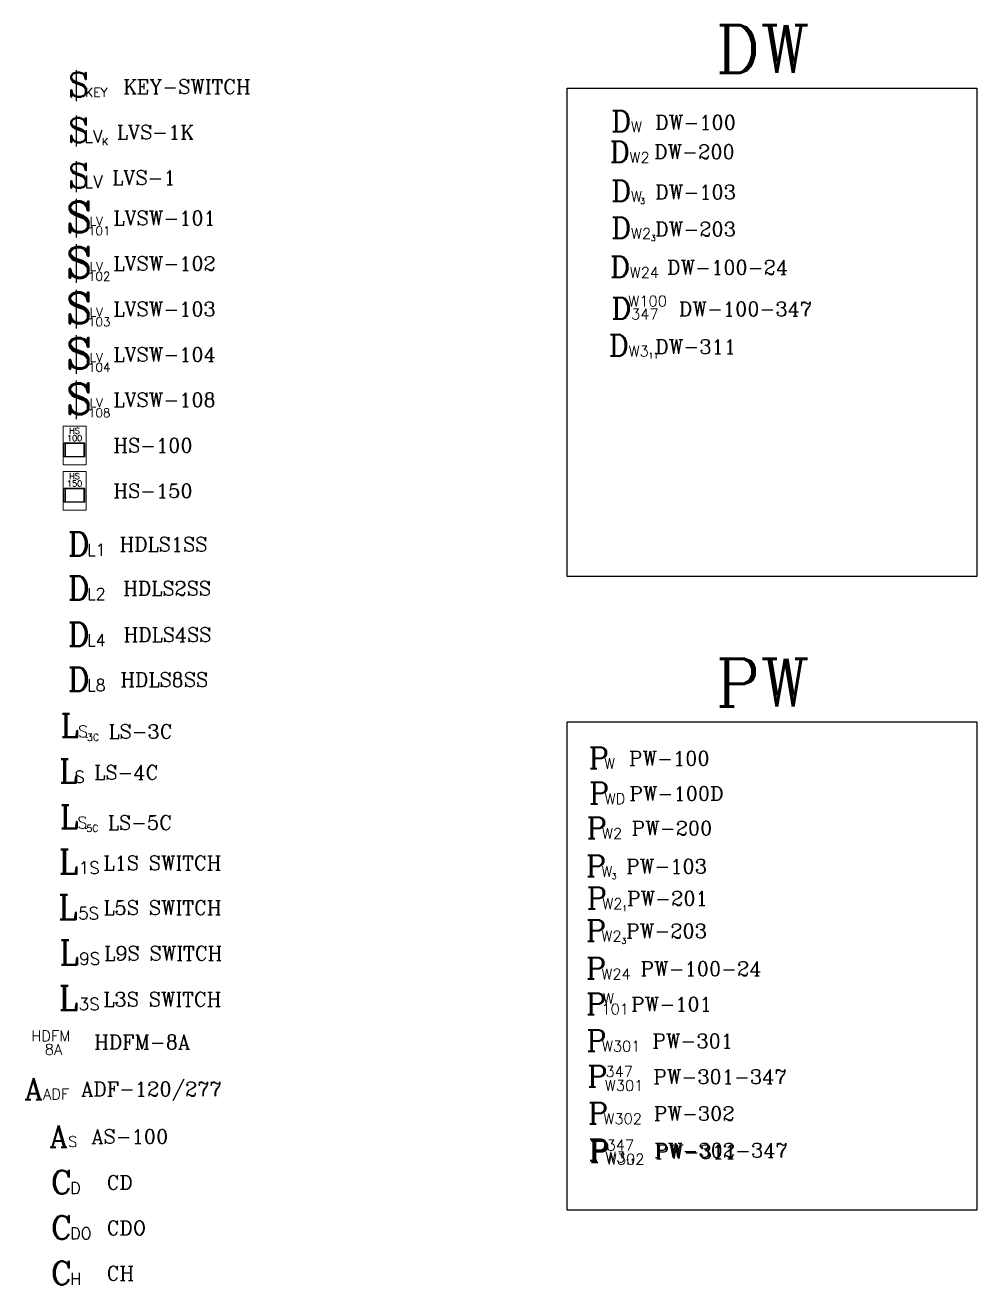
# Paper-space layout 'Analog' of a CAD drawing. Header units: inches. Extents: x 7 to 39, y -6.1 to 16.
# Drawn here: x 14.16 to 22.33, y 4.84 to 15.66 of the extents above; entities that cross this region are included whole.
import ezdxf
from ezdxf.enums import TextEntityAlignment as Align

# ---------------------------------------------------------------- set-up
doc = ezdxf.new("R2010")
doc.units = ezdxf.units.IN
doc.header["$MEASUREMENT"] = 0
doc.set_wipeout_variables(frame=1)
doc.layers.add('WATTSTOPPER', color=160, linetype='Continuous')
doc.styles.add('FSL12-1', font='complex.shx')
doc.styles.add('ROMANC', font='COMPLEX.SHX')
doc.styles.add('WS8th', font='complex.shx', dxfattribs={"height": 0.1875})
doc.styles.add('WSNotes', font='complex.shx', dxfattribs={"height": 10.625})

# ---------------------------------------------------------------- blocks, each defined once
blk = doc.blocks.new('*U63')
at = {"layer": 'WATTSTOPPER', "style": 'WS8th'}
blk.add_text('AS-100', height=0.1224, dxfattribs=at).set_placement((0.231, -0.06))
at = {"layer": 'WATTSTOPPER', "linetype": 'Continuous', "attachment_point": 1, "style": 'FSL12-1'}
for s, insert, char_height, width in [('A', (-0.129, 0.094), 0.184, 1.2852), ('S', (0.033, 0.003), 0.0918, 0.81759)]:
    blk.add_mtext(s, dxfattribs=dict(at, insert=insert, char_height=char_height, width=width))
blk = doc.blocks.new('*U65')
at = {"layer": 'WATTSTOPPER', "style": 'WS8th'}
blk.add_text('DW-100', height=0.1224, dxfattribs=at).set_placement((0.233, -0.069))
at = {"layer": 'WATTSTOPPER', "linetype": 'Continuous', "attachment_point": 1, "style": 'FSL12-1'}
for s, insert, char_height, width in [('D', (-0.146, 0.095), 0.184, 0.8262), ('W', (0.024, 0), 0.0918, 0.60244)]:
    blk.add_mtext(s, dxfattribs=dict(at, insert=insert, char_height=char_height, width=width))
blk = doc.blocks.new('*U66')
at = {"layer": 'WATTSTOPPER', "style": 'WS8th'}
blk.add_text('PW-100', height=0.1224, dxfattribs=at).set_placement((0.227, -0.059))
at = {"layer": 'WATTSTOPPER', "linetype": 'Continuous', "attachment_point": 1, "style": 'FSL12-1'}
for s, insert, char_height, width in [('P', (-0.119, 0.098), 0.184, 0.8262), ('W', (0.014, 0.003), 0.0918, 0.60244)]:
    blk.add_mtext(s, dxfattribs=dict(at, insert=insert, char_height=char_height, width=width))
blk = doc.blocks.new('*U70')
at = {"layer": 'WATTSTOPPER', "style": 'WS8th'}
blk.add_text('DW-100-24', height=0.1224, dxfattribs=at).set_placement((0.228, -0.062))
at = {"layer": 'WATTSTOPPER', "linetype": 'Continuous', "attachment_point": 1, "style": 'FSL12-1'}
for s, insert, char_height, width in [('D', (-0.262, 0.096), 0.184, 0.8262), ('W24', (-0.092, 0.001), 0.0918, 0.60244)]:
    blk.add_mtext(s, dxfattribs=dict(at, insert=insert, char_height=char_height, width=width))
blk = doc.blocks.new('*U71')
at = {"layer": 'WATTSTOPPER', "style": 'WS8th'}
blk.add_text('PW-100-24', height=0.1224, dxfattribs=at).set_placement((0.233, -0.061))
at = {"layer": 'WATTSTOPPER', "linetype": 'Continuous', "attachment_point": 1, "style": 'FSL12-1'}
for s, insert, char_height, width in [('P', (-0.235, 0.097), 0.184, 0.8262), ('W24', (-0.102, 0.001), 0.0918, 0.60244)]:
    blk.add_mtext(s, dxfattribs=dict(at, insert=insert, char_height=char_height, width=width))
blk = doc.blocks.new('*U87')
at = {"layer": 'WATTSTOPPER'}
for s, height, style, p in [('L', 0.21, 'ROMANC', (-0.155, -0.096)), ('1S', 0.1052, 'ROMANC', (0.016, -0.096)), ('L1S SWITCH', 0.1224, 'WS8th', (0.228, -0.063))]:
    blk.add_text(s, height=height, dxfattribs=dict(at, style=style)).set_placement(p)
blk = doc.blocks.new('*U88')
at = {"layer": 'WATTSTOPPER'}
for s, height, style, p in [('L', 0.21, 'ROMANC', (-0.16, -0.101)), ('5S', 0.1052, 'ROMANC', (0.012, -0.101)), ('L5S SWITCH', 0.1224, 'WS8th', (0.229, -0.062))]:
    blk.add_text(s, height=height, dxfattribs=dict(at, style=style)).set_placement(p)
blk = doc.blocks.new('*U89')
at = {"layer": 'WATTSTOPPER'}
for s, height, style, p in [('L', 0.21, 'ROMANC', (-0.15, -0.1)), ('9S', 0.1052, 'ROMANC', (0.021, -0.1)), ('L9S SWITCH', 0.1224, 'WS8th', (0.236, -0.064))]:
    blk.add_text(s, height=height, dxfattribs=dict(at, style=style)).set_placement(p)
blk = doc.blocks.new('*U83')
at = {"layer": 'WATTSTOPPER', "style": 'WS8th'}
blk.add_text('DW-200', height=0.1224, dxfattribs=at).set_placement((0.236, -0.064))
at = {"layer": 'WATTSTOPPER', "linetype": 'Continuous', "attachment_point": 1, "style": 'FSL12-1'}
for s, insert, char_height, width in [('D', (-0.145, 0.088), 0.184, 0.8262), ('W2', (0.025, -0.007), 0.0918, 0.60244)]:
    blk.add_mtext(s, dxfattribs=dict(at, insert=insert, char_height=char_height, width=width))
blk = doc.blocks.new('*U84')
at = {"layer": 'WATTSTOPPER', "style": 'WS8th'}
blk.add_text('PW-200', height=0.1224, dxfattribs=at).set_placement((0.235, -0.059))
at = {"layer": 'WATTSTOPPER', "linetype": 'Continuous', "attachment_point": 1, "style": 'FSL12-1'}
for s, insert, char_height, width in [('P', (-0.152, 0.097), 0.184, 0.8262), ('W2', (-0.019, 0.002), 0.0918, 0.60244)]:
    blk.add_mtext(s, dxfattribs=dict(at, insert=insert, char_height=char_height, width=width))
blk = doc.blocks.new('key_LS-4C')
at = {"layer": 'WATTSTOPPER', "style": 'ROMANC'}
for s, height, p in [('L', 0.202, (-0.072, -0.092)), ('S', 0.101, (0.061, -0.092))]:
    blk.add_text(s, height=height, dxfattribs=at).set_placement(p)
at = {"layer": 'WATTSTOPPER', "style": 'WS8th'}
blk.add_attdef('LEGEND_WATTSTOPPER', (0.23, -0.065), '', height=0.122, dxfattribs=at)
blk = doc.blocks.new('key_LVS-1')
at = {"layer": 'WATTSTOPPER'}
blk.add_line((-0.08, 0.139), (-0.08, -0.127), dxfattribs=at)
at = {"layer": 'WATTSTOPPER', "style": 'ROMANC'}
for s, height, p in [('S', 0.21, (-0.15, -0.091)), ('LV', 0.1052, (-0.011, -0.091))]:
    blk.add_text(s, height=height, dxfattribs=at).set_placement(p)
at = {"layer": 'WATTSTOPPER', "style": 'WS8th'}
blk.add_attdef('LEGEND_WATTSTOPPER', (0.229, -0.064), '', height=0.122, dxfattribs=at)
blk = doc.blocks.new('key_LVS-1k')
at = {"layer": 'WATTSTOPPER'}
blk.add_line((-0.121, 0.139), (-0.121, -0.127), dxfattribs=at)
at = {"layer": 'WATTSTOPPER', "style": 'ROMANC'}
for s, height, p in [('S', 0.21, (-0.19, -0.091)), ('LV', 0.1052, (-0.052, -0.091)), ('K', 0.06, (0.101, -0.116))]:
    blk.add_text(s, height=height, dxfattribs=at).set_placement(p)
at = {"layer": 'WATTSTOPPER', "style": 'WS8th'}
blk.add_attdef('LEGEND_WATTSTOPPER', (0.229, -0.064), '', height=0.122, dxfattribs=at)
blk = doc.blocks.new('key_LS-5C')
at = {"layer": 'WATTSTOPPER', "style": 'ROMANC'}
for s, height, p in [('L', 0.2, (-0.187, -0.049)), ('S', 0.1, (-0.035, -0.049)), ('5C', 0.0595, (0.041, -0.079))]:
    blk.add_text(s, height=height, dxfattribs=at).set_placement(p)
at = {"layer": 'WATTSTOPPER', "insert": (0.027, -0.04), "char_height": 0.0198, "width": 0.04462, "attachment_point": 1, "style": 'WSNotes'}
blk.add_mtext('-', dxfattribs=at)
at = {"layer": 'WATTSTOPPER', "style": 'WS8th'}
blk.add_attdef('LEGEND_WATTSTOPPER', (0.226, -0.061), '', height=0.122, dxfattribs=at)
blk = doc.blocks.new('key_LS-3C')
at = {"layer": 'WATTSTOPPER', "style": 'ROMANC'}
for s, height, p in [('L', 0.2, (-0.187, -0.049)), ('S', 0.1, (-0.035, -0.049)), ('3C', 0.0595, (0.041, -0.079))]:
    blk.add_text(s, height=height, dxfattribs=at).set_placement(p)
at = {"layer": 'WATTSTOPPER', "insert": (0.027, -0.04), "char_height": 0.0198, "width": 0.04462, "attachment_point": 1, "style": 'WSNotes'}
blk.add_mtext('-', dxfattribs=at)
at = {"layer": 'WATTSTOPPER', "style": 'WS8th'}
blk.add_attdef('LEGEND_WATTSTOPPER', (0.226, -0.061), '', height=0.122, dxfattribs=at)
blk = doc.blocks.new('key_L3S')
at = {"layer": 'WATTSTOPPER'}
for s, height, style, p in [('L', 0.21, 'ROMANC', (-0.155, -0.096)), ('3S', 0.1052, 'ROMANC', (0.016, -0.096)), ('L3S SWITCH', 0.1224, 'WS8th', (0.228, -0.063))]:
    blk.add_text(s, height=height, dxfattribs=dict(at, style=style)).set_placement(p)
blk = doc.blocks.new('key_DW-103')
at = {"layer": 'WATTSTOPPER', "style": 'WS8th'}
blk.add_text('DW-103', height=0.1224, dxfattribs=at).set_placement((0.233, -0.069))
at = {"layer": 'WATTSTOPPER', "linetype": 'Continuous', "attachment_point": 1, "style": 'FSL12-1'}
for s, insert, char_height, width in [('D', (-0.146, 0.095), 0.184, 0.8262), ('W', (0.024, 0), 0.0918, 0.60244), ('3', (0.103, -0.061), 0.0488, 0.94131)]:
    blk.add_mtext(s, dxfattribs=dict(at, insert=insert, char_height=char_height, width=width))
blk = doc.blocks.new('key_PW-103')
at = {"layer": 'WATTSTOPPER', "style": 'WS8th'}
blk.add_text('PW-103', height=0.1224, dxfattribs=at).set_placement((0.227, -0.059))
at = {"layer": 'WATTSTOPPER', "linetype": 'Continuous', "attachment_point": 1, "style": 'FSL12-1'}
for s, insert, char_height, width in [('P', (-0.119, 0.098), 0.184, 0.8262), ('W', (0.014, 0.003), 0.0918, 0.60244), ('3', (0.102, -0.059), 0.0488, 0.94131)]:
    blk.add_mtext(s, dxfattribs=dict(at, insert=insert, char_height=char_height, width=width))
blk = doc.blocks.new('key_DW-203')
at = {"layer": 'WATTSTOPPER', "style": 'WS8th'}
blk.add_text('DW-203', height=0.1224, dxfattribs=at).set_placement((0.233, -0.069))
at = {"layer": 'WATTSTOPPER', "linetype": 'Continuous', "attachment_point": 1, "style": 'FSL12-1'}
for s, insert, char_height, width in [('D', (-0.146, 0.095), 0.184, 0.8262), ('W2', (0.024, 0), 0.0918, 0.60244), ('3', (0.195, -0.061), 0.0488, 0.94131)]:
    blk.add_mtext(s, dxfattribs=dict(at, insert=insert, char_height=char_height, width=width))
blk = doc.blocks.new('key_PW-203')
at = {"layer": 'WATTSTOPPER', "style": 'WS8th'}
blk.add_text('PW-203', height=0.1224, dxfattribs=at).set_placement((0.227, -0.059))
at = {"layer": 'WATTSTOPPER', "linetype": 'Continuous', "attachment_point": 1, "style": 'FSL12-1'}
for s, insert, char_height, width in [('P', (-0.119, 0.098), 0.184, 0.8262), ('W2', (0.014, 0.003), 0.0918, 0.60244), ('3', (0.186, -0.059), 0.0488, 0.94131)]:
    blk.add_mtext(s, dxfattribs=dict(at, insert=insert, char_height=char_height, width=width))
blk = doc.blocks.new('key_LVSW-101')
at = {"layer": 'WATTSTOPPER'}
blk.add_line((-0.094, 0.166), (-0.094, -0.166), dxfattribs=at)
at = {"layer": 'WATTSTOPPER', "style": 'ROMANC'}
for s, height, p in [('S', 0.263, (-0.181, -0.122)), ('LV', 0.0751, (0.024, -0.064)), ('101', 0.0751, (0.008, -0.148))]:
    blk.add_text(s, height=height, dxfattribs=at).set_placement(p)
at = {"layer": 'WATTSTOPPER', "style": 'WS8th'}
blk.add_attdef('LEGEND_WATTSTOPPER', (0.226, -0.061), '', height=0.122, dxfattribs=at)
blk = doc.blocks.new('key_LVSW-102')
at = {"layer": 'WATTSTOPPER'}
blk.add_line((-0.094, 0.166), (-0.094, -0.166), dxfattribs=at)
at = {"layer": 'WATTSTOPPER', "style": 'ROMANC'}
for s, height, p in [('S', 0.263, (-0.181, -0.122)), ('LV', 0.0751, (0.024, -0.064)), ('102', 0.0751, (0.008, -0.148))]:
    blk.add_text(s, height=height, dxfattribs=at).set_placement(p)
at = {"layer": 'WATTSTOPPER', "style": 'WS8th'}
blk.add_attdef('LEGEND_WATTSTOPPER', (0.226, -0.061), '', height=0.122, dxfattribs=at)
blk = doc.blocks.new('key_LVSW-103')
at = {"layer": 'WATTSTOPPER'}
blk.add_line((-0.094, 0.166), (-0.094, -0.166), dxfattribs=at)
at = {"layer": 'WATTSTOPPER', "style": 'ROMANC'}
for s, height, p in [('S', 0.263, (-0.181, -0.122)), ('LV', 0.0751, (0.024, -0.064)), ('103', 0.0751, (0.008, -0.148))]:
    blk.add_text(s, height=height, dxfattribs=at).set_placement(p)
at = {"layer": 'WATTSTOPPER', "style": 'WS8th'}
blk.add_attdef('LEGEND_WATTSTOPPER', (0.226, -0.061), '', height=0.122, dxfattribs=at)
blk = doc.blocks.new('key_LVSW-104')
at = {"layer": 'WATTSTOPPER'}
blk.add_line((-0.094, 0.166), (-0.094, -0.166), dxfattribs=at)
at = {"layer": 'WATTSTOPPER', "style": 'ROMANC'}
for s, height, p in [('S', 0.263, (-0.181, -0.122)), ('LV', 0.0751, (0.024, -0.064)), ('104', 0.0751, (0.008, -0.148))]:
    blk.add_text(s, height=height, dxfattribs=at).set_placement(p)
at = {"layer": 'WATTSTOPPER', "style": 'WS8th'}
blk.add_attdef('LEGEND_WATTSTOPPER', (0.226, -0.061), '', height=0.122, dxfattribs=at)
blk = doc.blocks.new('key_LVSW-108')
at = {"layer": 'WATTSTOPPER'}
blk.add_line((-0.094, 0.166), (-0.094, -0.166), dxfattribs=at)
at = {"layer": 'WATTSTOPPER', "style": 'ROMANC'}
for s, height, p in [('S', 0.263, (-0.181, -0.122)), ('LV', 0.0751, (0.024, -0.064)), ('108', 0.0751, (0.008, -0.148))]:
    blk.add_text(s, height=height, dxfattribs=at).set_placement(p)
at = {"layer": 'WATTSTOPPER', "style": 'WS8th'}
blk.add_attdef('LEGEND_WATTSTOPPER', (0.226, -0.061), '', height=0.122, dxfattribs=at)
blk = doc.blocks.new('key_ADF-120-277')
at = {"layer": 'WATTSTOPPER', "style": 'WS8th'}
blk.add_text('ADF-120/277', height=0.1224, dxfattribs=at).set_placement((0.359, -0.06))
at = {"layer": 'WATTSTOPPER', "linetype": 'Continuous', "attachment_point": 1, "style": 'FSL12-1'}
for s, insert, char_height, width in [('A', (-0.129, 0.094), 0.184, 1.2852), ('ADF', (0.033, 0.003), 0.0918, 0.81759)]:
    blk.add_mtext(s, dxfattribs=dict(at, insert=insert, char_height=char_height, width=width))
blk = doc.blocks.new('key_HDFM-8A')
at = {"layer": 'WATTSTOPPER', "style": 'WS8th'}
blk.add_text('HDFM-8A', height=0.1224, dxfattribs=at).set_placement((0.359, -0.06))
at = {"layer": 'WATTSTOPPER', "linetype": 'Continuous', "char_height": 0.0918, "width": 0.81759, "attachment_point": 1, "style": 'FSL12-1'}
for s, insert in [('HDFM', (-0.181, 0.099)), ('8A', (-0.065, -0.017))]:
    blk.add_mtext(s, dxfattribs=dict(at, insert=insert))
blk = doc.blocks.new('*U296')
at = {"layer": 'WATTSTOPPER', "style": 'WS8th'}
blk.add_text('PW-101', height=0.1224, dxfattribs=at).set_placement((0.269, -0.059))
at = {"layer": 'WATTSTOPPER', "linetype": 'Continuous', "attachment_point": 1, "style": 'FSL12-1'}
for s, insert, char_height, width in [('P', (-0.119, 0.098), 0.184, 0.8262), ('W', (0.027, 0.097), 0.0918, 0.60244), ('101', (0.014, 0.006), 0.0918, 0.60244)]:
    blk.add_mtext(s, dxfattribs=dict(at, insert=insert, char_height=char_height, width=width))
blk = doc.blocks.new('*U304')
at = {"layer": 'WATTSTOPPER', "style": 'WS8th'}
blk.add_text('DW-100-347', height=0.1224, dxfattribs=at).set_placement((0.317, -0.062))
at = {"layer": 'WATTSTOPPER', "linetype": 'Continuous', "attachment_point": 1, "style": 'FSL12-1'}
for s, insert, char_height, width in [('W100', (-0.116, 0.112), 0.0918, 0.60244), ('D', (-0.262, 0.096), 0.184, 0.8262), ('347', (-0.092, 0.001), 0.0918, 0.60244)]:
    blk.add_mtext(s, dxfattribs=dict(at, insert=insert, char_height=char_height, width=width))
blk = doc.blocks.new('key_HDLS1SS')
at = {"layer": 'WATTSTOPPER', "style": 'ROMANC'}
for s, height, p in [('D', 0.202, (-0.116, -0.101)), ('L1', 0.1008, (0.049, -0.101))]:
    blk.add_text(s, height=height, dxfattribs=at).set_placement(p)
at = {"layer": 'WATTSTOPPER', "style": 'WS8th'}
blk.add_attdef('LEGEND_WATTSTOPPER', (0.328, -0.064), '', height=0.122, dxfattribs=at)
blk = doc.blocks.new('key_HDLS2SS')
at = {"layer": 'WATTSTOPPER', "style": 'ROMANC'}
for s, height, p in [('D', 0.202, (-0.116, -0.101)), ('L2', 0.1008, (0.049, -0.101))]:
    blk.add_text(s, height=height, dxfattribs=at).set_placement(p)
at = {"layer": 'WATTSTOPPER', "style": 'WS8th'}
blk.add_attdef('LEGEND_WATTSTOPPER', (0.36, -0.064), '', height=0.122, dxfattribs=at)
blk = doc.blocks.new('key_HDLS4SS')
at = {"layer": 'WATTSTOPPER', "style": 'ROMANC'}
for s, height, p in [('D', 0.202, (-0.116, -0.101)), ('L4', 0.1008, (0.049, -0.101))]:
    blk.add_text(s, height=height, dxfattribs=at).set_placement(p)
at = {"layer": 'WATTSTOPPER', "style": 'WS8th'}
blk.add_attdef('LEGEND_WATTSTOPPER', (0.363, -0.064), '', height=0.122, dxfattribs=at)
blk = doc.blocks.new('key_HDLS8SS')
at = {"layer": 'WATTSTOPPER', "style": 'ROMANC'}
for s, height, p in [('D', 0.202, (-0.116, -0.101)), ('L8', 0.1008, (0.049, -0.101))]:
    blk.add_text(s, height=height, dxfattribs=at).set_placement(p)
at = {"layer": 'WATTSTOPPER', "style": 'WS8th'}
blk.add_attdef('LEGEND_WATTSTOPPER', (0.335, -0.064), '', height=0.122, dxfattribs=at)
blk = doc.blocks.new('key_PW-301')
at = {"layer": 'WATTSTOPPER', "style": 'WS8th'}
blk.add_text('PW-301', height=0.1224, dxfattribs=at).set_placement((0.447, -0.059))
at = {"layer": 'WATTSTOPPER', "linetype": 'Continuous', "attachment_point": 1, "style": 'FSL12-1'}
for s, insert, char_height, width in [('P', (-0.119, 0.098), 0.184, 0.8262), ('W301', (0.014, 0.003), 0.0918, 0.60244)]:
    blk.add_mtext(s, dxfattribs=dict(at, insert=insert, char_height=char_height, width=width))
blk = doc.blocks.new('key_PW-302')
at = {"layer": 'WATTSTOPPER', "style": 'WS8th'}
blk.add_text('PW-302', height=0.1224, dxfattribs=at).set_placement((0.447, -0.059))
at = {"layer": 'WATTSTOPPER', "linetype": 'Continuous', "attachment_point": 1, "style": 'FSL12-1'}
for s, insert, char_height, width in [('P', (-0.119, 0.098), 0.184, 0.8262), ('W302', (0.014, 0.003), 0.0918, 0.60244)]:
    blk.add_mtext(s, dxfattribs=dict(at, insert=insert, char_height=char_height, width=width))
blk = doc.blocks.new('key_KEY-SWITCH')
at = {"layer": 'WATTSTOPPER'}
blk.add_line((-0.08, 0.139), (-0.08, -0.127), dxfattribs=at)
at = {"layer": 'WATTSTOPPER', "style": 'ROMANC'}
for s, height, p in [('S', 0.21, (-0.15, -0.091)), ('KEY', 0.0773, (-0.003, -0.091))]:
    blk.add_text(s, height=height, dxfattribs=at).set_placement(p)
at = {"layer": 'WATTSTOPPER', "style": 'WS8th'}
blk.add_attdef('LEGEND_WATTSTOPPER', (0.324, -0.064), '', height=0.122, dxfattribs=at)
blk = doc.blocks.new('key_PW-301-347')
at = {"layer": 'WATTSTOPPER', "style": 'WS8th'}
blk.add_text('PW-301-347', height=0.1224, dxfattribs=at).set_placement((0.447, -0.059))
at = {"layer": 'WATTSTOPPER', "linetype": 'Continuous', "attachment_point": 1, "style": 'FSL12-1'}
for s, insert, char_height, width in [('P', (-0.119, 0.098), 0.184, 0.8262), ('347', (0.037, 0.092), 0.0918, 0.60244), ('W301', (0.031, -0.028), 0.0918, 0.60244)]:
    blk.add_mtext(s, dxfattribs=dict(at, insert=insert, char_height=char_height, width=width))
blk = doc.blocks.new('*U379')
at = {"layer": 'WATTSTOPPER', "style": 'WS8th'}
blk.add_text('PW-311', height=0.1224, dxfattribs=at).set_placement((0.447, -0.059))
at = {"layer": 'WATTSTOPPER', "linetype": 'Continuous', "attachment_point": 1, "style": 'FSL12-1'}
for s, insert, char_height, width in [('P', (-0.119, 0.098), 0.184, 0.8262), ('W3', (0.014, 0.003), 0.0918, 0.60244), ('11', (0.186, -0.059), 0.0488, 0.94131)]:
    blk.add_mtext(s, dxfattribs=dict(at, insert=insert, char_height=char_height, width=width))
blk = doc.blocks.new('key_CD')
at = {"layer": 'WATTSTOPPER', "style": 'ROMANC'}
for s, height, p in [('C', 0.202, (-0.116, -0.101)), ('D', 0.101, (0.049, -0.101))]:
    blk.add_text(s, height=height, dxfattribs=at).set_placement(p)
at = {"layer": 'WATTSTOPPER', "style": 'WS8th'}
blk.add_attdef('LEGEND_WATTSTOPPER', (0.363, -0.064), '', height=0.122, dxfattribs=at)
blk = doc.blocks.new('key_CH')
at = {"layer": 'WATTSTOPPER', "style": 'ROMANC'}
for s, height, p in [('C', 0.202, (-0.116, -0.101)), ('H', 0.101, (0.049, -0.101))]:
    blk.add_text(s, height=height, dxfattribs=at).set_placement(p)
at = {"layer": 'WATTSTOPPER', "style": 'WS8th'}
blk.add_attdef('LEGEND_WATTSTOPPER', (0.363, -0.064), '', height=0.122, dxfattribs=at)
blk = doc.blocks.new('key_PW-100D')
at = {"layer": 'WATTSTOPPER', "style": 'WS8th'}
blk.add_text('PW-100D', height=0.1224, dxfattribs=at).set_placement((0.227, -0.059))
at = {"layer": 'WATTSTOPPER', "linetype": 'Continuous', "attachment_point": 1, "style": 'FSL12-1'}
for s, insert, char_height, width in [('P', (-0.119, 0.098), 0.184, 0.8262), ('WD', (0.014, 0.003), 0.0918, 0.60244)]:
    blk.add_mtext(s, dxfattribs=dict(at, insert=insert, char_height=char_height, width=width))
blk = doc.blocks.new('key_PW-302-347')
at = {"layer": 'WATTSTOPPER', "style": 'WS8th'}
blk.add_text('PW-302-347', height=0.1224, dxfattribs=at).set_placement((0.447, -0.059))
at = {"layer": 'WATTSTOPPER', "linetype": 'Continuous', "attachment_point": 1, "style": 'FSL12-1'}
for s, insert, char_height, width in [('P', (-0.119, 0.098), 0.184, 0.8262), ('347', (0.037, 0.092), 0.0918, 0.60244), ('W302', (0.031, -0.028), 0.0918, 0.60244)]:
    blk.add_mtext(s, dxfattribs=dict(at, insert=insert, char_height=char_height, width=width))
blk = doc.blocks.new('key_CDO')
at = {"layer": 'WATTSTOPPER', "style": 'ROMANC'}
for s, height, p in [('C', 0.202, (-0.116, -0.101)), ('DO', 0.1008, (0.049, -0.101))]:
    blk.add_text(s, height=height, dxfattribs=at).set_placement(p)
at = {"layer": 'WATTSTOPPER', "style": 'WS8th'}
blk.add_attdef('LEGEND_WATTSTOPPER', (0.363, -0.064), '', height=0.122, dxfattribs=at)
blk = doc.blocks.new('key_HS-100')
at = {"layer": 'WATTSTOPPER', "style": 'WS8th'}
blk.add_attdef('LEGEND_WATTSTOPPER', (0.226, -0.061), '', height=0.122, dxfattribs=at)
blk.add_wipeout([(-0.206, -0.166), (-0.008, -0.166), (-0.008, 0.166), (-0.206, 0.166)]).dxf.layer = 'WATTSTOPPER'
at = {"layer": 'WATTSTOPPER', "lineweight": 0}
for p, q in [((-0.196, 0.02), (-0.196, -0.098)), ((-0.185, 0.02), (-0.185, -0.098)), ((-0.028, -0.098), (-0.028, 0.02)), ((-0.018, -0.098), (-0.018, 0.02))]:
    blk.add_line(p, q, dxfattribs=at)
at = {"layer": 'WATTSTOPPER'}
for p, q in [((-0.018, 0.02), (-0.196, 0.02)), ((-0.028, 0.016), (-0.185, 0.016)), ((-0.018, -0.098), (-0.196, -0.098))]:
    blk.add_line(p, q, dxfattribs=at)
at = {"layer": 'WATTSTOPPER', "lineweight": 0}
blk.add_lwpolyline([(-0.206, -0.166), (-0.008, -0.166), (-0.008, 0.166), (-0.206, 0.166)], close=True, dxfattribs=at)
at = {"layer": 'WATTSTOPPER', "style": 'ROMANC'}
for s, p in [('HS', (-0.107, 0.126)), ('100', (-0.107, 0.062))]:
    blk.add_text(s, height=0.0515, dxfattribs=at).set_placement(p, align=Align.MIDDLE_CENTER)
blk = doc.blocks.new('key_HS-150')
at = {"layer": 'WATTSTOPPER', "style": 'WS8th'}
blk.add_attdef('LEGEND_WATTSTOPPER', (0.226, -0.061), '', height=0.122, dxfattribs=at)
blk.add_wipeout([(-0.206, -0.166), (-0.008, -0.166), (-0.008, 0.166), (-0.206, 0.166)]).dxf.layer = 'WATTSTOPPER'
at = {"layer": 'WATTSTOPPER', "lineweight": 0}
for p, q in [((-0.196, 0.02), (-0.196, -0.098)), ((-0.185, 0.02), (-0.185, -0.098)), ((-0.028, -0.098), (-0.028, 0.02)), ((-0.018, -0.098), (-0.018, 0.02))]:
    blk.add_line(p, q, dxfattribs=at)
at = {"layer": 'WATTSTOPPER'}
for p, q in [((-0.018, 0.02), (-0.196, 0.02)), ((-0.028, 0.016), (-0.185, 0.016)), ((-0.018, -0.098), (-0.196, -0.098))]:
    blk.add_line(p, q, dxfattribs=at)
at = {"layer": 'WATTSTOPPER', "lineweight": 0}
blk.add_lwpolyline([(-0.206, -0.166), (-0.008, -0.166), (-0.008, 0.166), (-0.206, 0.166)], close=True, dxfattribs=at)
at = {"layer": 'WATTSTOPPER', "style": 'ROMANC'}
for s, p in [('HS', (-0.107, 0.126)), ('150', (-0.107, 0.062))]:
    blk.add_text(s, height=0.0515, dxfattribs=at).set_placement(p, align=Align.MIDDLE_CENTER)
blk = doc.blocks.new('key_DW-311')
at = {"layer": 'WATTSTOPPER', "style": 'WS8th'}
blk.add_text('DW-311', height=0.1224, dxfattribs=at).set_placement((0.233, -0.069))
at = {"layer": 'WATTSTOPPER', "linetype": 'Continuous', "attachment_point": 1, "style": 'FSL12-1'}
for s, insert, char_height, width in [('D', (-0.166, 0.095), 0.184, 0.8262), ('W3', (0.004, 0), 0.0918, 0.60244), ('11', (0.176, -0.061), 0.0488, 0.94131)]:
    blk.add_mtext(s, dxfattribs=dict(at, insert=insert, char_height=char_height, width=width))
blk = doc.blocks.new('key_PW-201')
at = {"layer": 'WATTSTOPPER', "style": 'WS8th'}
blk.add_text('PW-201', height=0.1224, dxfattribs=at).set_placement((0.227, -0.059))
at = {"layer": 'WATTSTOPPER', "linetype": 'Continuous', "attachment_point": 1, "style": 'FSL12-1'}
for s, insert, char_height, width in [('P', (-0.119, 0.098), 0.184, 0.8262), ('W2', (0.014, 0.003), 0.0918, 0.60244), ('1', (0.186, -0.059), 0.0488, 0.94131)]:
    blk.add_mtext(s, dxfattribs=dict(at, insert=insert, char_height=char_height, width=width))

psp = doc.layouts.new('Analog')

# ---------------------------------------------------------------- linework, layer by layer
for points in [[(18.814, 15.115), (22.331, 15.115), (22.331, 10.921), (18.814, 10.921)], [(18.814, 9.673), (22.331, 9.673), (22.331, 5.48), (18.814, 5.48)]]:
    psp.add_lwpolyline(points, close=True)

# ---------------------------------------------------------------- block references
for name, p, values in [('key_KEY-SWITCH', (14.68, 15.13), {'LEGEND_WATTSTOPPER': 'KEY-SWITCH'}), ('key_CD', (14.498, 5.721), {'LEGEND_WATTSTOPPER': 'CD'}), ('key_CDO', (14.498, 5.331), {'LEGEND_WATTSTOPPER': 'CDO'}), ('key_CH', (14.498, 4.941), {'LEGEND_WATTSTOPPER': 'CH'})]:
    psp.add_blockref(name, p).add_auto_attribs(values)
for name, p in [('key_PW-201', (19.102, 8.155)), ('key_PW-301', (19.099, 6.931)), ('key_PW-302', (19.112, 6.308)), ('key_PW-302-347', (19.116, 5.992)), ('*U379', (19.127, 5.979))]:
    psp.add_blockref(name, p)
at = {"layer": 'WATTSTOPPER'}
for name, p, values in [('key_LVS-1k', (14.72, 14.74), {'LEGEND_WATTSTOPPER': 'LVS-1K'}), ('key_LVS-1', (14.68, 14.349), {'LEGEND_WATTSTOPPER': 'LVS-1'}), ('key_LVSW-101', (14.693, 13.999), {'LEGEND_WATTSTOPPER': 'LVSW-101'}), ('key_LVSW-102', (14.693, 13.609), {'LEGEND_WATTSTOPPER': 'LVSW-102'}), ('key_LVSW-103', (14.693, 13.218), {'LEGEND_WATTSTOPPER': 'LVSW-103'}), ('key_LVSW-104', (14.693, 12.828), {'LEGEND_WATTSTOPPER': 'LVSW-104'}), ('key_LVSW-108', (14.693, 12.438), {'LEGEND_WATTSTOPPER': 'LVSW-108'}), ('key_HS-100', (14.693, 12.047), {'LEGEND_WATTSTOPPER': 'HS-100'}), ('key_HS-150', (14.693, 11.657), {'LEGEND_WATTSTOPPER': 'HS-150'}), ('key_HDLS1SS', (14.644, 11.201), {'LEGEND_WATTSTOPPER': 'HDLS1SS'}), ('key_HDLS2SS', (14.644, 10.822), {'LEGEND_WATTSTOPPER': 'HDLS2SS'}), ('key_HDLS4SS', (14.644, 10.425), {'LEGEND_WATTSTOPPER': 'HDLS4SS'}), ('key_HDLS8SS', (14.644, 10.039), {'LEGEND_WATTSTOPPER': 'HDLS8SS'}), ('key_LS-3C', (14.651, 9.59), {'LEGEND_WATTSTOPPER': 'LS-3C'}), ('key_LS-4C', (14.525, 9.243), {'LEGEND_WATTSTOPPER': 'LS-4C'}), ('key_LS-5C', (14.646, 8.808), {'LEGEND_WATTSTOPPER': 'LS-5C'})]:
    psp.add_blockref(name, p, dxfattribs=at).add_auto_attribs(values)
for name, p in [('*U65', (19.338, 14.828)), ('*U83', (19.325, 14.571)), ('key_DW-103', (19.338, 14.23)), ('key_DW-203', (19.338, 13.912)), ('*U70', (19.444, 13.576)), ('*U304', (19.456, 13.22)), ('key_DW-311', (19.338, 12.903)), ('*U66', (19.118, 9.358)), ('key_PW-100D', (19.122, 9.056)), ('*U84', (19.133, 8.758)), ('*U87', (14.605, 8.464)), ('key_PW-103', (19.095, 8.431)), ('*U88', (14.605, 8.078)), ('key_PW-203', (19.095, 7.876)), ('*U89', (14.605, 7.688)), ('*U71', (19.211, 7.553)), ('key_L3S', (14.605, 7.293)), ('*U296', (19.095, 7.247)), ('key_HDFM-8A', (14.395, 6.923)), ('key_PW-301-347', (19.107, 6.624)), ('key_ADF-120-277', (14.283, 6.52)), ('*U63', (14.498, 6.112))]:
    psp.add_blockref(name, p, dxfattribs=at)

# ---------------------------------------------------------------- texts
at = {"char_height": 0.4082, "attachment_point": 1, "style": 'WS8th'}
for s, insert in [('DW', (20.09, 15.655)), ('PW', (20.09, 10.213))]:
    psp.add_mtext_dynamic_manual_height_columns(s, width=1.2806, gutter_width=0.938, heights=[0], dxfattribs=dict(at, insert=insert))

doc.saveas('drawing.dxf')
